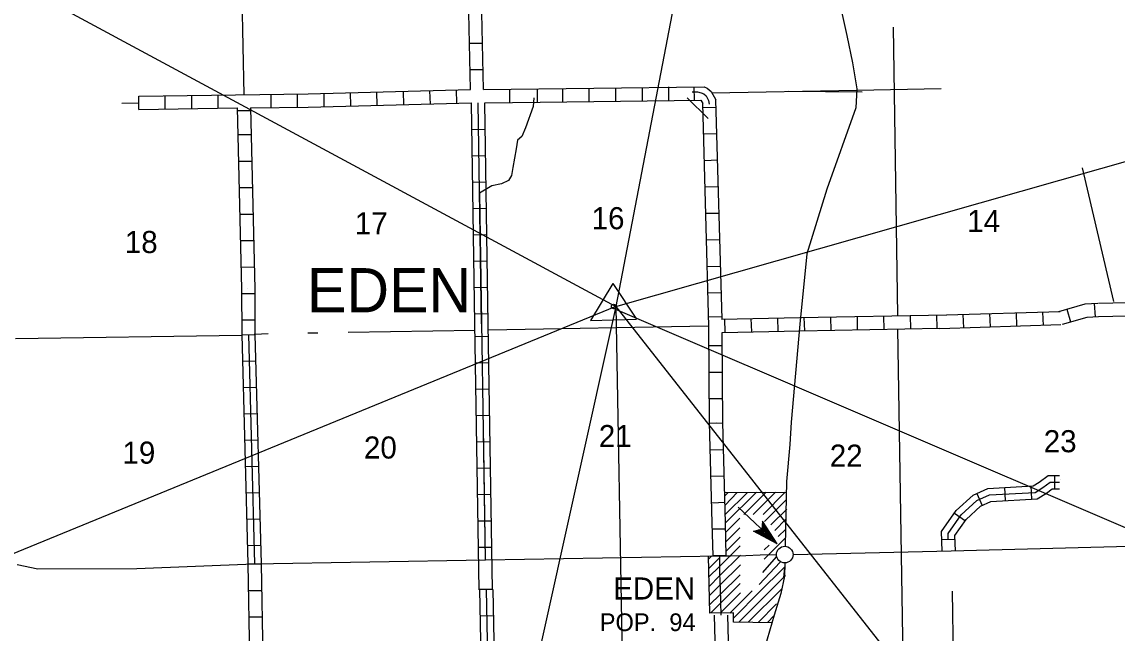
# Model space of a CAD drawing. Extents: x 1795385 to 2183142, y 16517164 to 16891733.
# Drawn here: x 2028337 to 2053124, y 16575287 to 16589123 of the extents above; entities that cross this region are included whole.
import ezdxf

# ---------------------------------------------------------------- set-up
doc = ezdxf.new("R2010")
doc.units = 0
for name, color, linetype in [('L13', 7, 'Continuous'), ('L14', 7, 'Continuous'), ('L16', 7, 'Continuous'), ('L22', 7, 'Continuous'), ('L3', 7, 'Continuous'), ('L35', 7, 'Continuous'), ('L37', 7, 'Continuous'), ('L4', 7, 'Continuous'), ('L8', 7, 'Continuous'), ('L9', 7, 'Continuous')]:
    doc.layers.add(name, color=color, linetype=linetype)

msp = doc.modelspace()

# ---------------------------------------------------------------- linework, layer by layer
at = {"layer": 'L13'}
for p, q in [((2033364, 16587475), (2033263, 16592438)), ((2043955, 16587518), (2047232, 16587578)), ((2047232, 16587578), (2049140, 16587615)), ((2030597, 16587280), (2030983, 16587290)), ((2043871, 16582237), (2038897, 16582148)), ((2028195, 16581958), (2033311, 16582032)), ((2033913, 16582058), (2033612, 16582047)), ((2035037, 16582074), (2034805, 16582074)), ((2038596, 16582137), (2035724, 16582090)), ((2049388, 16576239), (2049462, 16572031))]:
    msp.add_line(p, q, dxfattribs=at)
at = {"layer": 'L16'}
for p, q in [((2044244, 16578471), (2045643, 16578476)), ((2044248, 16578397), (2044319, 16578472)), ((2044253, 16578184), (2044527, 16578472)), ((2044256, 16577971), (2044758, 16578473)), ((2044261, 16577781), (2044961, 16578474)), ((2044673, 16577973), (2045178, 16578475)), ((2044887, 16577974), (2045389, 16578476)), ((2045110, 16577975), (2045611, 16578476)), ((2045140, 16577810), (2045636, 16578305)), ((2045287, 16577734), (2045646, 16578094)), ((2044272, 16577575), (2044584, 16577885)), ((2045376, 16577612), (2045629, 16577865)), ((2044272, 16577354), (2044588, 16577670)), ((2045454, 16577473), (2045624, 16577638)), ((2044278, 16577143), (2044592, 16577457)), ((2045138, 16576958), (2045613, 16577433)), ((2045138, 16577170), (2045246, 16577278)), ((2043905, 16575741), (2043877, 16577032)), ((2043878, 16576960), (2043954, 16577036)), ((2044127, 16576797), (2044596, 16577265)), ((2044129, 16576582), (2044599, 16577053)), ((2043883, 16576748), (2044127, 16576992)), ((2043887, 16576557), (2044123, 16576792)), ((2044135, 16576374), (2044603, 16576836)), ((2045003, 16576189), (2045601, 16576787)), ((2045021, 16576387), (2045502, 16576889)), ((2045107, 16576659), (2045412, 16577015)), ((2043892, 16576345), (2044129, 16576582)), ((2044141, 16576164), (2044590, 16576606)), ((2044566, 16575535), (2045620, 16576589)), ((2045596, 16576766), (2045576, 16576544)), ((2043896, 16576138), (2044135, 16576374)), ((2044147, 16575961), (2044596, 16576410)), ((2044777, 16575532), (2045539, 16576287)), ((2043901, 16575926), (2044141, 16576164)), ((2044147, 16575745), (2044602, 16576199)), ((2044360, 16575741), (2044861, 16576242)), ((2044442, 16575628), (2045056, 16576242)), ((2043930, 16575744), (2044147, 16575961)), ((2045002, 16575528), (2045412, 16575949)), ((2044443, 16575742), (2043905, 16575741)), ((2044442, 16575535), (2044443, 16575742)), ((2045320, 16575523), (2044442, 16575535)), ((2045209, 16575525), (2045365, 16575685))]:
    msp.add_line(p, q, dxfattribs=at)
msp.add_circle((2045601, 16577063), 189, dxfattribs=at)
at = {"layer": 'L22'}
for p, q in [((2045428, 16577306), (2044546, 16578140)), ((2045096, 16577823), (2045080, 16577638)), ((2045428, 16577306), (2045096, 16577823)), ((2045381, 16577353), (2045111, 16577770)), ((2044895, 16577591), (2045080, 16577638)), ((2045428, 16577306), (2044895, 16577591)), ((2045344, 16577353), (2044932, 16577591)), ((2045312, 16577406), (2044948, 16577591)), ((2045265, 16577438), (2044979, 16577607)), ((2045212, 16577491), (2045011, 16577623)), ((2045127, 16577554), (2045027, 16577623)), ((2045111, 16577591), (2045064, 16577623)), ((2045228, 16577506), (2045096, 16577691)), ((2045164, 16577575), (2045096, 16577654)), ((2045111, 16577623), (2045096, 16577638)), ((2045344, 16577406), (2045111, 16577755)), ((2045280, 16577454), (2045111, 16577723)), ((2045228, 16577491), (2045127, 16577591)), ((2045196, 16577522), (2045127, 16577591))]:
    msp.add_line(p, q, dxfattribs=at)
at = {"layer": 'L3'}
msp.add_line((2045946, 16582280), (2045745, 16580062), dxfattribs=at)
for points in [[(2046487, 16592303), (2046556, 16591343), (2046858, 16589494), (2047006, 16588818), (2047133, 16588195), (2047234, 16587607), (2047211, 16587174)], [(2047211, 16587174), (2046553, 16585337), (2046099, 16583874), (2045946, 16582280)], [(2045745, 16580062), (2045719, 16579555), (2045645, 16578721), (2045613, 16577264)], [(2045602, 16576862), (2045597, 16576572), (2045513, 16576181)], [(2045513, 16576181), (2045365, 16575690), (2045096, 16574787), (2044832, 16573747), (2044795, 16573731), (2044795, 16573604), (2044737, 16573414), (2044356, 16571614)]]:
    msp.add_lwpolyline(points, dxfattribs=at)
at = {"layer": 'L35'}
for p, q in [((2047962, 16614947), (2041780, 16582681)), ((1994879, 16607956), (2041780, 16582681)), ((2041780, 16582681), (2081004, 16593848)), ((2041711, 16583198), (2041204, 16582364)), ((2041711, 16583198), (2042244, 16582396)), ((2041780, 16582681), (2001088, 16565991)), ((2041780, 16582681), (2038221, 16566645)), ((2079288, 16566540), (2041727, 16582633)), ((2041780, 16582681), (2062545, 16556238)), ((2041780, 16582681), (2042054, 16566989)), ((2041204, 16582364), (2042244, 16582396))]:
    msp.add_line(p, q, dxfattribs=at)
msp.add_circle((2041730, 16582681), 50, dxfattribs=at)
at = {"layer": 'L37'}
for p, q in [((2048163, 16582480), (2048063, 16589006)), ((2053052, 16582797), (2052340, 16585822)), ((2048322, 16572005), (2048163, 16582174))]:
    msp.add_line(p, q, dxfattribs=at)
at = {"layer": 'L4'}
for p, q in [((2049372, 16577147), (2054335, 16577279)), ((2038828, 16576947), (2044129, 16577037)), ((2044127, 16577037), (2044127, 16576646)), ((2044129, 16577037), (2044378, 16577037)), ((2044378, 16577037), (2044721, 16577047)), ((2044721, 16577047), (2045048, 16577058)), ((2045048, 16577058), (2045407, 16577063)), ((2045798, 16577063), (2049372, 16577147)), ((2028232, 16576841), (2028696, 16576741)), ((2030940, 16576746), (2033596, 16576857)), ((2033596, 16576857), (2038828, 16576947)), ((2028696, 16576741), (2030940, 16576746)), ((2044127, 16576641), (2044138, 16576282)), ((2044138, 16576293), (2044155, 16575691))]:
    msp.add_line(p, q, dxfattribs=at)
at = {"layer": 'L8'}
for p, q in [((2038490, 16587591), (2038380, 16592539)), ((2038786, 16587591), (2038681, 16592539)), ((2038765, 16588637), (2038464, 16588637)), ((2038781, 16588040), (2038480, 16588040)), ((2030983, 16587438), (2034816, 16587496)), ((2030983, 16587137), (2030983, 16587438)), ((2031579, 16587148), (2031579, 16587449)), ((2032181, 16587158), (2032181, 16587454)), ((2032778, 16587164), (2032778, 16587465)), ((2033982, 16587179), (2033982, 16587480)), ((2034578, 16587195), (2034578, 16587496)), ((2034816, 16587496), (2038490, 16587591)), ((2035180, 16587206), (2035180, 16587507)), ((2035782, 16587222), (2035771, 16587523)), ((2036379, 16587238), (2036373, 16587533)), ((2036980, 16587248), (2036970, 16587549)), ((2037582, 16587264), (2037572, 16587565)), ((2038179, 16587280), (2038174, 16587581)), ((2039378, 16587296), (2039378, 16587597)), ((2040003, 16587296), (2040003, 16587597)), ((2040581, 16587317), (2040581, 16587612)), ((2041178, 16587322), (2041178, 16587623)), ((2041780, 16587333), (2041780, 16587628)), ((2042382, 16587338), (2042382, 16587639)), ((2042978, 16587348), (2042978, 16587649)), ((2043558, 16587351), (2043550, 16587651)), ((2030983, 16587290), (2030983, 16587290)), ((2033512, 16587179), (2034816, 16587195)), ((2034816, 16587195), (2038512, 16587291)), ((2038591, 16582299), (2038512, 16587291)), ((2038742, 16582285), (2038663, 16587288)), ((2038892, 16582287), (2038813, 16587291)), ((2043391, 16587406), (2043868, 16586939)), ((2043881, 16582237), (2043746, 16587276)), ((2044049, 16587184), (2043749, 16587179)), ((2044182, 16582390), (2044045, 16587357)), ((2030983, 16587137), (2033211, 16587174)), ((2033211, 16587174), (2033306, 16583082)), ((2033232, 16587116), (2033527, 16587116)), ((2033512, 16587174), (2033607, 16583082)), ((2038523, 16586689), (2038821, 16586694)), ((2033232, 16586572), (2033527, 16586572)), ((2044066, 16586588), (2043765, 16586583)), ((2033237, 16585970), (2033538, 16585970)), ((2038532, 16586093), (2038831, 16586098)), ((2044087, 16585991), (2043786, 16585981)), ((2038542, 16585496), (2038840, 16585501)), ((2033253, 16585374), (2033554, 16585374)), ((2033364, 16585358), (2033364, 16585358)), ((2038694, 16585245), (2038825, 16576947)), ((2044098, 16585390), (2043797, 16585379)), ((2033263, 16584772), (2033564, 16584772)), ((2038551, 16584900), (2038849, 16584905)), ((2044114, 16584788), (2043813, 16584782)), ((2038561, 16584303), (2038859, 16584308)), ((2033279, 16584175), (2033580, 16584175)), ((2044129, 16584191), (2043828, 16584180)), ((2033295, 16583573), (2033596, 16583578)), ((2038570, 16583707), (2038868, 16583711)), ((2044145, 16583589), (2043844, 16583578)), ((2033306, 16583082), (2033311, 16582047)), ((2033306, 16582971), (2033607, 16582971)), ((2033454, 16583082), (2033454, 16583082)), ((2033607, 16583082), (2033612, 16582047)), ((2038580, 16583110), (2038878, 16583115)), ((2044161, 16582987), (2043865, 16582982)), ((2052604, 16582750), (2052630, 16582449)), ((2052699, 16582755), (2055961, 16582839)), ((2038589, 16582514), (2038887, 16582518)), ((2045946, 16582433), (2049272, 16582491)), ((2048438, 16582475), (2048448, 16582174)), ((2049040, 16582491), (2049045, 16582190)), ((2049261, 16582491), (2051838, 16582570)), ((2049636, 16582496), (2049647, 16582195)), ((2050238, 16582522), (2050249, 16582222)), ((2050840, 16582538), (2050845, 16582237)), ((2051437, 16582554), (2051447, 16582253)), ((2051986, 16582623), (2052070, 16582332)), ((2052699, 16582454), (2055961, 16582538)), ((2033311, 16582375), (2033612, 16582375)), ((2038686, 16576266), (2038591, 16582299)), ((2038987, 16576271), (2038892, 16582287)), ((2044182, 16582449), (2043881, 16582438)), ((2043897, 16580030), (2043881, 16582237)), ((2044172, 16582390), (2045946, 16582433)), ((2044240, 16582396), (2044246, 16582100)), ((2044837, 16582406), (2044847, 16582105)), ((2045439, 16582422), (2045444, 16582121)), ((2045946, 16582280), (2045946, 16582280)), ((2046035, 16582433), (2046046, 16582132)), ((2046637, 16582438), (2046648, 16582137)), ((2047239, 16582454), (2047244, 16582158)), ((2047836, 16582464), (2047846, 16582163)), ((2049114, 16582185), (2051854, 16582274)), ((2033311, 16582047), (2033311, 16582037)), ((2033311, 16582047), (2033448, 16576857)), ((2033311, 16582037), (2033311, 16582032)), ((2033313, 16582039), (2033611, 16582047)), ((2033462, 16582043), (2033599, 16576853)), ((2033464, 16582047), (2033464, 16582047)), ((2033612, 16582047), (2033612, 16582058)), ((2033612, 16582047), (2033749, 16576857)), ((2038895, 16582000), (2038596, 16581996)), ((2044182, 16582090), (2045946, 16582132)), ((2044198, 16580030), (2044182, 16582090)), ((2045946, 16582132), (2049114, 16582190)), ((2044182, 16581789), (2043881, 16581789)), ((2033496, 16581530), (2033496, 16581530)), ((2033329, 16581443), (2033627, 16581451)), ((2038904, 16581404), (2038606, 16581399)), ((2044187, 16581187), (2043886, 16581187)), ((2033344, 16580847), (2033643, 16580854)), ((2038913, 16580807), (2038615, 16580802)), ((2044187, 16580590), (2043886, 16580590)), ((2033360, 16580250), (2033658, 16580258)), ((2033522, 16580416), (2033522, 16580416)), ((2038923, 16580211), (2038625, 16580206)), ((2043960, 16577781), (2043902, 16580057)), ((2044203, 16580041), (2043902, 16580030)), ((2044045, 16580030), (2044045, 16580030)), ((2044055, 16580057), (2044055, 16580057)), ((2044261, 16577781), (2044203, 16580057)), ((2033527, 16579846), (2033527, 16579846)), ((2033527, 16579824), (2033527, 16579824)), ((2038828, 16576947), (2038781, 16579946)), ((2033376, 16579654), (2033674, 16579662)), ((2038932, 16579614), (2038634, 16579609)), ((2044219, 16579439), (2043923, 16579428)), ((2033392, 16579057), (2033690, 16579065)), ((2038942, 16579018), (2038643, 16579013)), ((2044240, 16578837), (2043939, 16578832)), ((2051705, 16578850), (2051705, 16578552)), ((2051838, 16578763), (2051838, 16578763)), ((2050574, 16578583), (2050591, 16578285)), ((2051170, 16578617), (2051187, 16578319)), ((2033408, 16578461), (2033706, 16578469)), ((2038951, 16578421), (2038653, 16578416)), ((2049947, 16578449), (2050069, 16578177)), ((2044256, 16578240), (2043955, 16578230)), ((2033423, 16577865), (2033721, 16577872)), ((2038960, 16577824), (2038662, 16577820)), ((2043982, 16577037), (2043960, 16577781)), ((2044277, 16577037), (2044261, 16577781)), ((2049445, 16578005), (2049689, 16577832)), ((2044261, 16577638), (2043960, 16577638)), ((2033439, 16577268), (2033737, 16577276)), ((2049154, 16577402), (2049452, 16577413)), ((2038970, 16577228), (2038672, 16577223)), ((2044277, 16577037), (2043982, 16577037)), ((2044129, 16577037), (2044129, 16577037)), ((2049372, 16577147), (2049372, 16577147)), ((2033448, 16576857), (2033749, 16576857)), ((2033448, 16576857), (2033543, 16571994)), ((2033596, 16576857), (2033596, 16576857)), ((2033749, 16576857), (2033841, 16571884)), ((2038828, 16576947), (2038828, 16576947)), ((2033454, 16576255), (2033754, 16576255)), ((2038696, 16576271), (2038786, 16571804)), ((2038995, 16576277), (2038697, 16576271)), ((2038846, 16576274), (2038936, 16571807)), ((2038997, 16576271), (2039087, 16571815)), ((2033469, 16575653), (2033770, 16575653)), ((2039007, 16575680), (2038709, 16575674)), ((2044414, 16575732), (2044414, 16575732))]:
    msp.add_line(p, q, dxfattribs=at)
for points in [[(2038786, 16587591), (2043777, 16587654)], [(2043505, 16587540), (2043625, 16587536), (2043713, 16587518), (2043767, 16587493), (2043820, 16587451), (2043878, 16587347), (2043892, 16587258)], [(2043777, 16587654), (2043847, 16587621), (2043936, 16587550), (2044045, 16587357)], [(2039921, 16587405), (2039906, 16587205), (2039734, 16586725), (2039648, 16586529), (2039550, 16586443), (2039525, 16586246), (2039451, 16585828), (2039415, 16585643), (2039353, 16585533), (2039193, 16585459), (2038972, 16585410), (2038694, 16585245)], [(2038813, 16587291), (2040064, 16587307)], [(2040064, 16587307), (2043703, 16587353)], [(2043703, 16587353), (2043746, 16587276)], [(2051806, 16582565), (2052398, 16582739), (2052688, 16582755)], [(2051885, 16582280), (2052445, 16582438), (2052704, 16582454)], [(2049163, 16577142), (2049146, 16577585), (2049484, 16578061), (2049864, 16578413), (2050196, 16578563), (2051221, 16578621), (2051360, 16578706), (2051560, 16578851), (2051823, 16578851)], [(2049303, 16577408), (2049298, 16577539), (2049598, 16577962), (2049948, 16578286), (2050233, 16578414), (2051267, 16578473), (2051443, 16578581), (2051608, 16578701), (2051823, 16578701)], [(2049463, 16577150), (2049450, 16577494), (2049711, 16577862), (2050031, 16578159), (2050269, 16578266), (2051313, 16578326), (2051527, 16578456), (2051657, 16578551), (2051823, 16578551)], [(2044004, 16575690), (2044103, 16571915)], [(2044305, 16575695), (2044404, 16571920)]]:
    msp.add_lwpolyline(points, dxfattribs=at)
at = {"layer": 'L9'}
msp.add_line((2045686, 16587554), (2047354, 16587542), dxfattribs=at)

# ---------------------------------------------------------------- texts
at = {"layer": 'L14'}
for s, p in [('17', (2035872, 16584312)), ('16', (2041231, 16584429)), ('14', (2049731, 16584365)), ('18', (2030666, 16583890)), ('21', (2041394, 16579497)), ('23', (2051463, 16579381)), ('19', (2030613, 16579122)), ('20', (2036078, 16579238)), ('22', (2046621, 16579054))]:
    msp.add_text(s, height=500, rotation=360, dxfattribs=at).set_placement(p)
at = {"layer": 'L16'}
for s, height, p in [('EDEN', 500, (2041718, 16576047)), ('POP.  94', 400, (2041414, 16575333))]:
    msp.add_text(s, height=height, rotation=360, dxfattribs=at).set_placement(p)
at = {"layer": 'L35'}
msp.add_text('EDEN', height=999.9, rotation=360, dxfattribs=at).set_placement((2034789, 16582549))

doc.saveas('drawing.dxf')
